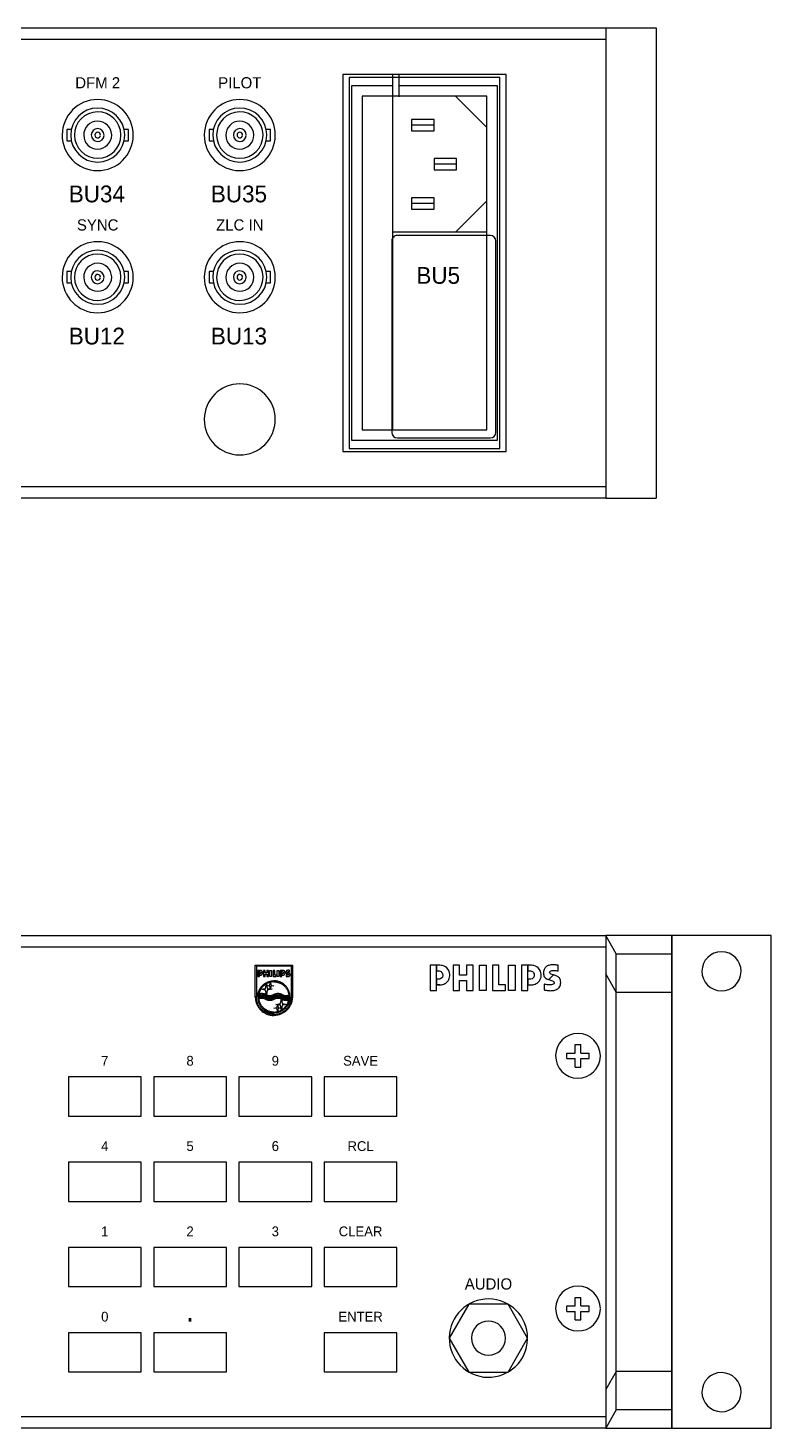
# Model space of a CAD drawing. Extents: x 10 to 492, y 18 to 268.
# Drawn here: x 359.2 to 492, y 18 to 268.2 of the extents above; entities that cross this region are included whole.
import ezdxf
from ezdxf.enums import TextEntityAlignment as Align

# ---------------------------------------------------------------- set-up
doc = ezdxf.new("R2010")
doc.units = 0
for name, color, linetype in [('KOMPONENT', 10, 'CONTINUOUS'), ('MEKANISK-TEGNING', 3, 'CONTINUOUS'), ('PH-LOGO', 4, 'CONTINUOUS'), ('RAMMEN', 6, 'CONTINUOUS'), ('SERVICE', 14, 'CONTINUOUS'), ('TEKST', 7, 'CONTINUOUS')]:
    doc.layers.add(name, color=color, linetype=linetype)
doc.layers.get('MEKANISK-TEGNING').off()

# ---------------------------------------------------------------- blocks, each defined once
blk = doc.blocks.new('95A')
at = {"layer": 'PH-LOGO', "color": 0, "linetype": 'CONTINUOUS'}
for p, q in [((353.2, -1.6), (353.05, -1.6)), ((385.33, -3.34), (384.73, -3.34))]:
    blk.add_line(p, q, dxfattribs=at)
for points in [[(352.32, -5.47), (352.32, 0.2), (358.96, 0.2), (358.96, -5.47), (358.77, -5.47), (358.77, 0.02), (352.51, 0.02), (352.51, -5.47), (352.32, -5.47)], [(383.56, -4.3), (384.73, -4.3), (384.73, -0.82), (384.73, 0.2), (383.56, 0.2), (383.56, -4.3)], [(384.73, -0.82), (385.16, -0.82), (385.36, -0.86), (385.53, -0.95), (385.63, -1.03), (385.73, -1.16), (385.81, -1.32), (385.85, -1.63), (385.77, -1.92), (385.65, -2.07), (385.45, -2.22), (385.27, -2.3), (385.14, -2.32), (384.73, -2.32), (384.73, -3.34), (385.37, -3.33), (385.58, -3.32), (385.77, -3.28), (386.03, -3.19), (386.21, -3.1), (386.38, -2.99), (386.53, -2.85), (386.66, -2.73), (386.78, -2.58), (386.89, -2.38), (386.99, -2.18), (387.06, -1.92), (387.08, -1.7), (387.08, -1.4), (387.05, -1.14), (386.95, -0.86), (386.78, -0.57), (386.53, -0.27), (386.3, -0.08), (386.07, 0.04), (385.78, 0.14), (385.58, 0.17), (385.33, 0.2), (384.73, 0.2), (384.73, -0.82)], [(387.67, -4.3), (388.84, -4.3), (388.84, -2.54), (390.1, -2.54), (390.1, -4.3), (391.27, -4.3), (391.27, 0.2), (390.1, 0.2), (390.1, -1.56), (388.84, -1.56), (388.84, 0.2), (387.67, 0.2), (387.67, -4.3)], [(392.39, -4.3), (392.39, 0.2), (393.56, 0.2), (393.56, -4.3), (392.39, -4.3)], [(394.69, -4.3), (397.03, -4.3), (397.03, -3.33), (395.86, -3.33), (395.86, 0.2), (394.69, 0.2), (394.69, -4.3)], [(397.59, -4.3), (397.59, 0.2), (398.76, 0.2), (398.76, -4.3), (397.59, -4.3)], [(399.89, -4.3), (401.06, -4.3), (401.06, -0.82), (401.06, 0.2), (399.89, 0.2), (399.89, -4.3)], [(401.06, -0.82), (401.49, -0.82), (401.7, -0.86), (401.86, -0.95), (401.97, -1.03), (402.06, -1.16), (402.14, -1.32), (402.18, -1.63), (402.1, -1.92), (401.98, -2.07), (401.78, -2.22), (401.6, -2.3), (401.47, -2.32), (401.06, -2.32), (401.06, -3.34), (401.71, -3.33), (401.91, -3.32), (402.1, -3.28), (402.36, -3.19), (402.55, -3.1), (402.71, -2.99), (402.87, -2.85), (402.99, -2.73), (403.12, -2.58), (403.22, -2.38), (403.32, -2.18), (403.4, -1.92), (403.42, -1.7), (403.42, -1.4), (403.38, -1.14), (403.29, -0.86), (403.12, -0.57), (402.87, -0.27), (402.63, -0.08), (402.4, 0.04), (402.11, 0.14), (401.91, 0.17), (401.67, 0.2), (401.06, 0.2), (401.06, -0.82)], [(405.63, -1.55), (405.53, -1.51), (405.38, -1.46), (405.21, -1.41), (405.09, -1.34), (405, -1.28), (404.95, -1.19), (404.92, -1.07), (404.95, -0.97), (405.07, -0.89), (405.2, -0.81), (405.35, -0.77), (405.49, -0.74), (405.69, -0.74), (405.85, -0.76), (406.03, -0.78), (406.2, -0.8), (406.33, -0.82), (406.45, -0.84), (406.44, 0.18), (406.31, 0.22), (406.14, 0.23), (405.96, 0.25), (405.81, 0.26), (405.64, 0.27), (405.45, 0.26), (405.29, 0.26), (405.13, 0.26), (404.96, 0.21), (404.81, 0.17), (404.68, 0.12), (404.51, 0.06), (404.38, -0.02), (404.26, -0.11), (404.17, -0.23), (404.06, -0.33), (403.99, -0.44), (403.93, -0.58), (403.87, -0.76), (403.85, -0.92), (403.83, -1.09), (403.83, -1.26), (403.86, -1.43), (403.88, -1.59), (403.91, -1.73), (403.98, -1.86), (404.05, -1.95), (404.14, -2.05), (404.22, -2.14), (404.34, -2.21), (404.49, -2.29), (404.63, -2.33), (404.7, -2.35), (404.79, -2.38), (405.63, -1.55)], [(352.76, -1.84), (353.05, -1.84), (353.05, -0.98), (353.05, -0.73), (352.76, -0.73), (352.76, -1.84)], [(353.05, -0.98), (353.15, -0.98), (353.21, -0.99), (353.25, -1.01), (353.27, -1.03), (353.3, -1.06), (353.32, -1.1), (353.32, -1.18), (353.31, -1.25), (353.28, -1.29), (353.23, -1.33), (353.18, -1.35), (353.15, -1.35), (353.05, -1.35), (353.05, -1.6), (353.21, -1.6), (353.26, -1.6), (353.31, -1.59), (353.37, -1.57), (353.42, -1.54), (353.46, -1.51), (353.49, -1.48), (353.53, -1.45), (353.56, -1.41), (353.58, -1.36), (353.61, -1.31), (353.63, -1.25), (353.63, -1.2), (353.63, -1.12), (353.62, -1.06), (353.6, -0.99), (353.56, -0.92), (353.49, -0.84), (353.44, -0.8), (353.38, -0.77), (353.31, -0.74), (353.26, -0.73), (353.2, -0.73), (353.05, -0.73), (353.05, -0.98)], [(353.77, -1.84), (354.06, -1.84), (354.06, -1.4), (354.37, -1.4), (354.37, -1.84), (354.66, -1.84), (354.66, -0.73), (354.37, -0.73), (354.37, -1.16), (354.06, -1.16), (354.06, -0.73), (353.77, -0.73), (353.77, -1.84)], [(354.94, -1.84), (354.94, -0.73), (355.23, -0.73), (355.23, -1.84), (354.94, -1.84)], [(355.51, -1.84), (356.08, -1.84), (356.08, -1.6), (355.8, -1.6), (355.8, -0.73), (355.51, -0.73), (355.51, -1.84)], [(356.22, -1.84), (356.22, -0.73), (356.51, -0.73), (356.51, -1.84), (356.22, -1.84)], [(356.79, -1.84), (357.08, -1.84), (357.08, -0.98), (357.08, -0.73), (356.79, -0.73), (356.79, -1.84)], [(357.08, -0.98), (357.19, -0.98), (357.24, -0.99), (357.28, -1.01), (357.3, -1.03), (357.33, -1.06), (357.35, -1.1), (357.36, -1.18), (357.34, -1.25), (357.31, -1.29), (357.26, -1.33), (357.21, -1.35), (357.18, -1.35), (357.08, -1.35), (357.08, -1.6), (357.24, -1.6), (357.29, -1.6), (357.34, -1.59), (357.4, -1.57), (357.45, -1.54), (357.49, -1.51), (357.53, -1.48), (357.56, -1.45), (357.59, -1.41), (357.61, -1.36), (357.64, -1.31), (357.66, -1.25), (357.66, -1.2), (357.66, -1.12), (357.65, -1.06), (357.63, -0.99), (357.59, -0.92), (357.53, -0.84), (357.47, -0.8), (357.41, -0.77), (357.34, -0.74), (357.29, -0.73), (357.23, -0.73), (357.08, -0.73), (357.08, -0.98)], [(358.23, -1.16), (358.2, -1.15), (358.17, -1.14), (358.13, -1.13), (358.1, -1.11), (358.08, -1.09), (358.06, -1.07), (358.06, -1.04), (358.06, -1.02), (358.09, -1), (358.12, -0.98), (358.16, -0.97), (358.19, -0.96), (358.24, -0.96), (358.28, -0.96), (358.33, -0.97), (358.37, -0.97), (358.4, -0.98), (358.43, -0.98), (358.43, -0.73), (358.4, -0.72), (358.36, -0.72), (358.31, -0.72), (358.28, -0.71), (358.23, -0.71), (358.19, -0.71), (358.15, -0.71), (358.11, -0.71), (358.06, -0.73), (358.03, -0.74), (357.99, -0.75), (357.95, -0.76), (357.92, -0.78), (357.89, -0.81), (357.87, -0.83), (357.84, -0.86), (357.82, -0.89), (357.81, -0.92), (357.8, -0.96), (357.79, -1), (357.78, -1.05), (357.79, -1.09), (357.79, -1.13), (357.8, -1.17), (357.81, -1.2), (357.82, -1.24), (357.84, -1.26), (357.86, -1.28), (357.88, -1.31), (357.91, -1.32), (357.95, -1.34), (357.98, -1.35), (358, -1.36), (358.02, -1.37), (358.23, -1.16)], [(357.81, -1.82), (357.85, -1.83), (357.91, -1.84), (357.95, -1.84), (358, -1.85), (358.05, -1.85), (358.1, -1.85), (358.14, -1.85), (358.19, -1.85), (358.24, -1.84), (358.29, -1.83), (358.34, -1.81), (358.38, -1.79), (358.42, -1.77), (358.45, -1.74), (358.48, -1.71), (358.5, -1.67), (358.52, -1.64), (358.53, -1.59), (358.54, -1.53), (358.55, -1.49), (358.54, -1.44), (358.53, -1.39), (358.52, -1.36), (358.51, -1.32), (358.49, -1.29), (358.46, -1.27), (358.43, -1.24), (358.4, -1.23), (358.37, -1.21), (358.34, -1.19), (358.31, -1.18), (358.28, -1.17), (358.25, -1.17), (358.23, -1.16), (358.02, -1.37), (358.06, -1.38), (358.09, -1.39), (358.14, -1.41), (358.19, -1.42), (358.22, -1.44), (358.24, -1.46), (358.26, -1.48), (358.26, -1.5), (358.26, -1.53), (358.24, -1.55), (358.22, -1.57), (358.18, -1.58), (358.14, -1.59), (358.11, -1.6), (358.07, -1.6), (358.02, -1.59), (357.98, -1.59), (357.95, -1.59), (357.9, -1.59), (357.86, -1.58), (357.84, -1.57), (357.81, -1.57), (357.81, -1.82)], [(403.93, -4.23), (404.1, -4.26), (404.34, -4.29), (404.51, -4.31), (404.7, -4.33), (404.9, -4.35), (405.09, -4.36), (405.27, -4.35), (405.46, -4.34), (405.68, -4.31), (405.88, -4.27), (406.06, -4.19), (406.24, -4.11), (406.39, -4.01), (406.51, -3.88), (406.63, -3.77), (406.73, -3.61), (406.79, -3.48), (406.86, -3.29), (406.9, -3.06), (406.91, -2.87), (406.9, -2.67), (406.86, -2.48), (406.81, -2.34), (406.75, -2.21), (406.67, -2.08), (406.57, -1.98), (406.46, -1.89), (406.34, -1.82), (406.21, -1.75), (406.09, -1.69), (405.95, -1.63), (405.81, -1.59), (405.72, -1.58), (405.63, -1.55), (404.79, -2.38), (404.95, -2.44), (405.08, -2.49), (405.26, -2.55), (405.46, -2.61), (405.59, -2.67), (405.69, -2.76), (405.73, -2.84), (405.75, -2.93), (405.73, -3.05), (405.68, -3.12), (405.59, -3.19), (405.44, -3.26), (405.28, -3.3), (405.15, -3.32), (404.96, -3.32), (404.79, -3.31), (404.64, -3.31), (404.48, -3.29), (404.31, -3.27), (404.14, -3.23), (404.03, -3.21), (403.94, -3.19), (403.93, -4.23)], [(352.76, -5.47), (352.76, -5.41), (352.76, -5.32), (352.77, -5.24), (352.77, -5.16), (352.78, -5.09), (352.79, -5.02), (352.8, -4.94), (352.82, -4.88), (352.84, -4.79), (352.86, -4.72), (352.88, -4.64), (352.91, -4.56), (352.94, -4.47), (352.97, -4.39), (353.01, -4.29), (353.06, -4.19), (353.09, -4.12), (353.15, -4.02), (353.2, -3.93), (353.27, -3.83), (353.34, -3.74), (353.43, -3.62), (353.53, -3.51), (353.63, -3.41), (353.74, -3.31), (353.84, -3.22), (353.98, -3.11), (354.18, -2.98), (354.39, -2.87), (354.55, -2.8), (354.71, -2.75), (354.82, -2.71), (354.96, -2.67), (355.08, -2.65), (355.22, -2.62), (355.38, -2.6), (355.55, -2.59), (355.64, -2.59), (355.64, -2.77), (355.53, -2.77), (355.43, -2.78), (355.29, -2.79), (355.16, -2.81), (355.03, -2.84), (354.91, -2.87), (354.78, -2.91), (354.66, -2.95), (354.56, -3), (354.46, -3.04), (354.37, -3.09), (354.26, -3.15), (354.16, -3.21), (354.06, -3.28), (353.96, -3.36), (353.88, -3.42), (353.81, -3.48), (353.74, -3.55), (353.67, -3.62), (353.61, -3.69), (353.56, -3.75), (353.5, -3.82), (353.45, -3.9), (353.39, -3.98), (353.33, -4.07), (353.29, -4.15), (353.21, -4.28), (353.17, -4.36), (353.14, -4.44), (353.1, -4.55), (353.06, -4.66), (353.03, -4.78), (353, -4.87), (352.98, -4.97), (352.96, -5.1), (352.95, -5.22), (352.94, -5.32), (352.94, -5.4), (352.94, -5.47), (352.76, -5.47)], [(354.2, -5.02), (354.2, -5.2), (354.13, -5.17), (354.06, -5.13), (353.99, -5.1), (353.91, -5.08), (353.84, -5.06), (353.77, -5.04), (353.7, -5.03), (353.63, -5.02), (353.55, -5.01), (353.48, -5.01), (353.4, -5.01), (353.32, -5.02), (353.25, -5.03), (353.19, -5.04), (353.12, -5.05), (353.06, -5.07), (353.01, -5.09), (352.96, -5.11), (352.96, -5.1), (353, -4.91), (353.04, -4.9), (353.08, -4.88), (353.18, -4.86), (353.27, -4.84), (353.35, -4.84), (353.41, -4.83), (353.49, -4.83), (353.57, -4.83), (353.63, -4.84), (353.69, -4.85), (353.77, -4.86), (353.84, -4.88), (353.89, -4.89), (353.95, -4.91), (354, -4.93), (354.05, -4.95), (354.1, -4.97), (354.16, -5), (354.2, -5.02)], [(353.3, -4.11), (354.17, -3.96), (354.31, -3.1), (354.46, -3.96), (355.32, -4.11), (354.46, -4.26), (354.31, -5.12), (354.17, -4.26), (353.3, -4.11)], [(354.36, -3.47), (354.92, -3.37), (355.01, -2.82), (355.1, -3.37), (355.66, -3.47), (355.1, -3.56), (355.01, -4.12), (354.92, -3.56), (354.36, -3.47)], [(358.52, -5.47), (358.52, -5.41), (358.52, -5.32), (358.51, -5.24), (358.51, -5.16), (358.5, -5.09), (358.49, -5.02), (358.48, -4.94), (358.46, -4.88), (358.44, -4.79), (358.42, -4.72), (358.4, -4.64), (358.37, -4.56), (358.34, -4.47), (358.31, -4.39), (358.27, -4.29), (358.22, -4.19), (358.19, -4.12), (358.13, -4.02), (358.08, -3.93), (358.01, -3.83), (357.94, -3.74), (357.85, -3.62), (357.75, -3.51), (357.65, -3.41), (357.54, -3.31), (357.44, -3.22), (357.3, -3.11), (357.09, -2.98), (356.89, -2.87), (356.73, -2.8), (356.57, -2.75), (356.46, -2.71), (356.32, -2.67), (356.2, -2.65), (356.06, -2.62), (355.9, -2.6), (355.73, -2.59), (355.64, -2.59), (355.64, -2.77), (355.74, -2.77), (355.85, -2.78), (355.99, -2.79), (356.12, -2.81), (356.25, -2.84), (356.37, -2.87), (356.5, -2.91), (356.61, -2.95), (356.72, -3), (356.82, -3.04), (356.91, -3.09), (357.02, -3.15), (357.12, -3.21), (357.22, -3.28), (357.32, -3.36), (357.4, -3.42), (357.47, -3.48), (357.54, -3.55), (357.61, -3.62), (357.67, -3.69), (357.72, -3.75), (357.78, -3.82), (357.83, -3.9), (357.89, -3.98), (357.95, -4.07), (357.99, -4.15), (358.06, -4.28), (358.11, -4.36), (358.14, -4.44), (358.18, -4.55), (358.22, -4.66), (358.25, -4.78), (358.27, -4.87), (358.29, -4.97), (358.32, -5.1), (358.33, -5.22), (358.34, -5.32), (358.34, -5.4), (358.34, -5.47), (358.52, -5.47)], [(357.08, -5.02), (357.08, -5.2), (357.02, -5.17), (356.94, -5.13), (356.87, -5.1), (356.8, -5.08), (356.72, -5.06), (356.65, -5.04), (356.58, -5.03), (356.51, -5.02), (356.43, -5.01), (356.36, -5.01), (356.28, -5.01), (356.2, -5.02), (356.13, -5.03), (356.07, -5.04), (356, -5.05), (355.94, -5.07), (355.89, -5.09), (355.84, -5.11), (355.79, -5.13), (355.73, -5.15), (355.68, -5.18), (355.64, -5.2), (355.64, -5.02), (355.69, -4.99), (355.75, -4.96), (355.82, -4.93), (355.88, -4.91), (355.92, -4.9), (355.96, -4.88), (356.06, -4.86), (356.15, -4.84), (356.23, -4.84), (356.3, -4.83), (356.37, -4.83), (356.45, -4.83), (356.51, -4.84), (356.58, -4.85), (356.65, -4.86), (356.72, -4.88), (356.77, -4.89), (356.83, -4.91), (356.88, -4.93), (356.93, -4.95), (356.98, -4.97), (357.04, -5), (357.08, -5.02)], [(352.32, -5.47), (352.32, -5.55), (352.33, -5.64), (352.34, -5.74), (352.34, -5.83), (352.35, -5.91), (352.37, -6), (352.38, -6.08), (352.4, -6.16), (352.42, -6.26), (352.44, -6.34), (352.46, -6.43), (352.5, -6.52), (352.53, -6.63), (352.57, -6.72), (352.62, -6.83), (352.67, -6.94), (352.71, -7.02), (352.77, -7.14), (352.84, -7.25), (352.91, -7.36), (352.99, -7.47), (353.1, -7.6), (353.21, -7.73), (353.32, -7.84), (353.44, -7.96), (353.57, -8.07), (353.73, -8.18), (353.97, -8.33), (354.2, -8.46), (354.39, -8.54), (354.57, -8.61), (354.69, -8.65), (354.86, -8.7), (354.99, -8.72), (355.16, -8.75), (355.35, -8.78), (355.54, -8.78), (355.64, -8.79), (355.64, -8.6), (355.51, -8.6), (355.39, -8.59), (355.23, -8.58), (355.08, -8.56), (354.93, -8.52), (354.8, -8.49), (354.64, -8.44), (354.51, -8.39), (354.38, -8.34), (354.27, -8.29), (354.16, -8.23), (354.04, -8.16), (353.92, -8.09), (353.81, -8.01), (353.7, -7.93), (353.61, -7.85), (353.52, -7.78), (353.44, -7.7), (353.36, -7.61), (353.28, -7.54), (353.23, -7.47), (353.16, -7.39), (353.1, -7.3), (353.03, -7.21), (352.96, -7.1), (352.91, -7.01), (352.84, -6.86), (352.79, -6.76), (352.74, -6.66), (352.7, -6.54), (352.65, -6.41), (352.61, -6.27), (352.59, -6.17), (352.56, -6.05), (352.54, -5.91), (352.52, -5.77), (352.51, -5.65), (352.51, -5.56), (352.51, -5.47), (352.32, -5.47)], [(352.76, -5.47), (352.76, -5.54), (352.76, -5.62), (352.77, -5.71), (352.77, -5.78), (352.78, -5.85), (352.79, -5.93), (352.8, -6), (352.82, -6.07), (352.84, -6.15), (352.86, -6.22), (352.88, -6.3), (352.91, -6.39), (352.94, -6.48), (352.97, -6.56), (353.01, -6.66), (353.06, -6.75), (353.09, -6.82), (353.15, -6.92), (353.2, -7.01), (353.27, -7.12), (353.34, -7.21), (353.43, -7.32), (353.53, -7.43), (353.63, -7.54), (353.74, -7.63), (353.84, -7.73), (353.98, -7.83), (354.18, -7.96), (354.39, -8.07), (354.55, -8.14), (354.71, -8.2), (354.82, -8.23), (354.96, -8.27), (355.08, -8.3), (355.22, -8.32), (355.38, -8.34), (355.55, -8.35), (355.64, -8.36), (355.64, -8.18), (355.53, -8.17), (355.43, -8.17), (355.29, -8.15), (355.16, -8.13), (355.03, -8.11), (354.91, -8.08), (354.78, -8.03), (354.66, -7.99), (354.56, -7.95), (354.46, -7.91), (354.37, -7.86), (354.26, -7.8), (354.16, -7.73), (354.06, -7.67), (353.96, -7.59), (353.88, -7.53), (353.81, -7.46), (353.74, -7.39), (353.67, -7.32), (353.61, -7.26), (353.56, -7.2), (353.5, -7.13), (353.45, -7.05), (353.39, -6.97), (353.33, -6.88), (353.29, -6.8), (353.21, -6.67), (353.17, -6.58), (353.14, -6.5), (353.1, -6.4), (353.06, -6.28), (353.03, -6.16), (353, -6.08), (352.98, -5.97), (352.96, -5.85), (352.95, -5.73), (352.94, -5.62), (352.94, -5.55), (352.94, -5.47), (352.76, -5.47)], [(354.2, -5.38), (354.2, -5.56), (354.13, -5.53), (354.06, -5.49), (353.99, -5.46), (353.91, -5.44), (353.84, -5.42), (353.77, -5.4), (353.7, -5.39), (353.63, -5.38), (353.55, -5.37), (353.48, -5.37), (353.4, -5.37), (353.32, -5.38), (353.25, -5.39), (353.19, -5.4), (353.12, -5.41), (353.06, -5.43), (353.01, -5.45), (352.96, -5.47), (352.96, -5.47), (352.94, -5.47), (352.94, -5.29), (353, -5.27), (353.04, -5.26), (353.08, -5.24), (353.18, -5.22), (353.27, -5.2), (353.35, -5.2), (353.41, -5.19), (353.49, -5.19), (353.57, -5.19), (353.63, -5.2), (353.69, -5.21), (353.77, -5.22), (353.84, -5.24), (353.89, -5.25), (353.95, -5.27), (354, -5.29), (354.05, -5.31), (354.1, -5.33), (354.16, -5.36), (354.2, -5.38)], [(354.2, -5.74), (354.2, -5.92), (354.14, -5.89), (354.06, -5.85), (353.99, -5.82), (353.92, -5.8), (353.84, -5.78), (353.77, -5.76), (353.7, -5.75), (353.63, -5.74), (353.55, -5.73), (353.48, -5.73), (353.4, -5.73), (353.32, -5.74), (353.25, -5.75), (353.19, -5.76), (353.12, -5.77), (353.06, -5.79), (353.01, -5.81), (352.96, -5.83), (352.96, -5.82), (352.94, -5.65), (353, -5.63), (353.04, -5.62), (353.08, -5.6), (353.18, -5.58), (353.27, -5.56), (353.35, -5.55), (353.42, -5.55), (353.49, -5.55), (353.57, -5.55), (353.63, -5.56), (353.7, -5.57), (353.77, -5.58), (353.84, -5.6), (353.89, -5.61), (353.95, -5.63), (354, -5.65), (354.05, -5.67), (354.1, -5.69), (354.16, -5.72), (354.2, -5.74)], [(354.2, -5.2), (354.2, -5.02), (354.26, -5.06), (354.33, -5.09), (354.4, -5.12), (354.48, -5.15), (354.55, -5.17), (354.63, -5.19), (354.69, -5.2), (354.77, -5.21), (354.84, -5.21), (354.91, -5.22), (354.99, -5.21), (355.07, -5.21), (355.14, -5.2), (355.21, -5.19), (355.27, -5.17), (355.33, -5.15), (355.39, -5.14), (355.44, -5.12), (355.49, -5.1), (355.55, -5.07), (355.6, -5.05), (355.64, -5.02), (355.64, -5.2), (355.58, -5.23), (355.52, -5.26), (355.45, -5.29), (355.4, -5.31), (355.36, -5.33), (355.31, -5.34), (355.21, -5.36), (355.12, -5.38), (355.05, -5.39), (354.98, -5.39), (354.9, -5.4), (354.83, -5.39), (354.76, -5.39), (354.7, -5.38), (354.62, -5.36), (354.55, -5.35), (354.5, -5.34), (354.44, -5.32), (354.39, -5.3), (354.35, -5.28), (354.29, -5.25), (354.24, -5.22), (354.2, -5.2)], [(354.2, -5.56), (354.2, -5.38), (354.26, -5.42), (354.33, -5.45), (354.4, -5.48), (354.48, -5.51), (354.55, -5.53), (354.63, -5.55), (354.69, -5.56), (354.77, -5.57), (354.84, -5.57), (354.91, -5.58), (354.99, -5.57), (355.07, -5.57), (355.14, -5.56), (355.21, -5.55), (355.27, -5.53), (355.33, -5.51), (355.39, -5.5), (355.44, -5.48), (355.49, -5.46), (355.55, -5.43), (355.6, -5.41), (355.64, -5.38), (355.64, -5.56), (355.58, -5.59), (355.52, -5.62), (355.45, -5.65), (355.4, -5.67), (355.36, -5.69), (355.31, -5.7), (355.21, -5.73), (355.12, -5.74), (355.05, -5.75), (354.98, -5.75), (354.9, -5.76), (354.83, -5.75), (354.76, -5.75), (354.7, -5.74), (354.62, -5.73), (354.55, -5.71), (354.5, -5.7), (354.44, -5.68), (354.39, -5.66), (354.35, -5.64), (354.29, -5.61), (354.24, -5.58), (354.2, -5.56)], [(354.2, -5.92), (354.2, -5.74), (354.26, -5.78), (354.33, -5.81), (354.4, -5.84), (354.48, -5.87), (354.55, -5.89), (354.63, -5.91), (354.69, -5.92), (354.77, -5.93), (354.84, -5.93), (354.91, -5.94), (354.99, -5.93), (355.07, -5.93), (355.14, -5.92), (355.21, -5.91), (355.27, -5.89), (355.33, -5.87), (355.39, -5.86), (355.44, -5.84), (355.49, -5.82), (355.55, -5.79), (355.6, -5.77), (355.64, -5.74), (355.64, -5.92), (355.58, -5.95), (355.52, -5.98), (355.45, -6.01), (355.4, -6.03), (355.36, -6.05), (355.31, -6.06), (355.21, -6.09), (355.12, -6.1), (355.05, -6.11), (354.98, -6.11), (354.9, -6.12), (354.83, -6.11), (354.76, -6.11), (354.7, -6.1), (354.62, -6.09), (354.55, -6.07), (354.5, -6.06), (354.44, -6.04), (354.39, -6.02), (354.35, -6), (354.29, -5.97), (354.24, -5.94), (354.2, -5.92)], [(357.08, -5.38), (357.08, -5.56), (357.02, -5.53), (356.94, -5.49), (356.87, -5.46), (356.8, -5.44), (356.72, -5.42), (356.65, -5.4), (356.58, -5.39), (356.51, -5.38), (356.43, -5.37), (356.36, -5.37), (356.28, -5.37), (356.2, -5.38), (356.13, -5.39), (356.07, -5.4), (356, -5.41), (355.94, -5.43), (355.89, -5.45), (355.84, -5.47), (355.79, -5.49), (355.73, -5.52), (355.68, -5.54), (355.64, -5.56), (355.64, -5.38), (355.69, -5.35), (355.75, -5.32), (355.82, -5.29), (355.88, -5.27), (355.92, -5.26), (355.96, -5.24), (356.06, -5.22), (356.15, -5.2), (356.23, -5.2), (356.3, -5.19), (356.37, -5.19), (356.45, -5.19), (356.51, -5.2), (356.58, -5.21), (356.65, -5.22), (356.72, -5.24), (356.77, -5.25), (356.83, -5.27), (356.88, -5.29), (356.93, -5.31), (356.98, -5.33), (357.04, -5.36), (357.08, -5.38)], [(358.52, -5.47), (358.52, -5.54), (358.52, -5.62), (358.51, -5.71), (358.51, -5.78), (358.5, -5.85), (358.49, -5.93), (358.48, -6), (358.46, -6.07), (358.44, -6.15), (358.42, -6.22), (358.4, -6.3), (358.37, -6.39), (358.34, -6.48), (358.31, -6.56), (358.27, -6.66), (358.22, -6.75), (358.19, -6.82), (358.13, -6.92), (358.08, -7.01), (358.01, -7.12), (357.94, -7.21), (357.85, -7.32), (357.75, -7.43), (357.65, -7.54), (357.54, -7.63), (357.44, -7.73), (357.3, -7.83), (357.09, -7.96), (356.89, -8.07), (356.73, -8.14), (356.57, -8.2), (356.46, -8.23), (356.32, -8.27), (356.2, -8.3), (356.06, -8.32), (355.9, -8.34), (355.73, -8.35), (355.64, -8.36), (355.64, -8.18), (355.74, -8.17), (355.85, -8.17), (355.99, -8.15), (356.12, -8.13), (356.25, -8.11), (356.37, -8.08), (356.5, -8.03), (356.61, -7.99), (356.72, -7.95), (356.82, -7.91), (356.91, -7.86), (357.02, -7.8), (357.12, -7.73), (357.22, -7.67), (357.32, -7.59), (357.4, -7.53), (357.47, -7.46), (357.54, -7.39), (357.61, -7.32), (357.67, -7.26), (357.72, -7.2), (357.78, -7.13), (357.83, -7.05), (357.89, -6.97), (357.95, -6.88), (357.99, -6.8), (358.06, -6.67), (358.11, -6.58), (358.14, -6.5), (358.18, -6.4), (358.22, -6.28), (358.25, -6.16), (358.27, -6.08), (358.29, -5.97), (358.32, -5.85), (358.33, -5.73), (358.34, -5.62), (358.34, -5.55), (358.34, -5.47), (358.52, -5.47)], [(358.96, -5.47), (358.96, -5.55), (358.95, -5.64), (358.94, -5.74), (358.94, -5.83), (358.93, -5.91), (358.91, -6), (358.9, -6.08), (358.88, -6.16), (358.86, -6.26), (358.84, -6.34), (358.82, -6.43), (358.78, -6.52), (358.75, -6.63), (358.71, -6.72), (358.66, -6.83), (358.61, -6.94), (358.57, -7.02), (358.51, -7.14), (358.44, -7.25), (358.37, -7.36), (358.29, -7.47), (358.18, -7.6), (358.07, -7.73), (357.96, -7.84), (357.84, -7.96), (357.71, -8.07), (357.55, -8.18), (357.31, -8.33), (357.08, -8.46), (356.89, -8.54), (356.71, -8.61), (356.59, -8.65), (356.42, -8.7), (356.29, -8.72), (356.12, -8.75), (355.93, -8.78), (355.74, -8.78), (355.64, -8.79), (355.64, -8.6), (355.77, -8.6), (355.89, -8.59), (356.05, -8.58), (356.2, -8.56), (356.35, -8.52), (356.48, -8.49), (356.64, -8.44), (356.77, -8.39), (356.9, -8.34), (357.01, -8.29), (357.12, -8.23), (357.24, -8.16), (357.36, -8.09), (357.47, -8.01), (357.58, -7.93), (357.67, -7.85), (357.76, -7.78), (357.84, -7.7), (357.92, -7.61), (358, -7.54), (358.05, -7.47), (358.12, -7.39), (358.18, -7.3), (358.25, -7.21), (358.32, -7.1), (358.37, -7.01), (358.44, -6.86), (358.49, -6.76), (358.54, -6.66), (358.58, -6.54), (358.63, -6.41), (358.67, -6.27), (358.69, -6.17), (358.72, -6.05), (358.74, -5.91), (358.76, -5.77), (358.77, -5.65), (358.77, -5.56), (358.77, -5.47), (358.96, -5.47)], [(357.08, -5.74), (357.08, -5.92), (357.02, -5.89), (356.94, -5.85), (356.87, -5.82), (356.8, -5.8), (356.72, -5.78), (356.65, -5.76), (356.58, -5.75), (356.51, -5.74), (356.43, -5.73), (356.36, -5.73), (356.28, -5.73), (356.2, -5.74), (356.13, -5.75), (356.07, -5.76), (356, -5.77), (355.94, -5.79), (355.89, -5.81), (355.84, -5.83), (355.79, -5.85), (355.73, -5.88), (355.68, -5.9), (355.64, -5.92), (355.64, -5.74), (355.69, -5.71), (355.75, -5.68), (355.82, -5.65), (355.88, -5.63), (355.92, -5.62), (355.96, -5.61), (356.06, -5.58), (356.15, -5.56), (356.23, -5.56), (356.3, -5.55), (356.37, -5.55), (356.45, -5.55), (356.51, -5.56), (356.58, -5.57), (356.65, -5.58), (356.72, -5.6), (356.77, -5.61), (356.83, -5.63), (356.88, -5.65), (356.93, -5.67), (356.98, -5.69), (357.04, -5.72), (357.08, -5.74)], [(355.65, -7.48), (356.21, -7.39), (356.3, -6.83), (356.4, -7.39), (356.95, -7.48), (356.4, -7.57), (356.3, -8.13), (356.21, -7.57), (355.65, -7.48)], [(355.98, -6.82), (356.85, -6.67), (356.99, -5.81), (357.14, -6.67), (358, -6.82), (357.14, -6.97), (356.99, -7.83), (356.85, -6.97), (355.98, -6.82)], [(357.08, -5.2), (357.08, -5.02), (357.14, -5.06), (357.22, -5.09), (357.29, -5.12), (357.36, -5.15), (357.43, -5.17), (357.51, -5.19), (357.58, -5.2), (357.65, -5.21), (357.72, -5.21), (357.8, -5.22), (357.88, -5.21), (357.95, -5.21), (358.02, -5.2), (358.09, -5.19), (358.15, -5.17), (358.22, -5.15), (358.27, -5.14), (358.32, -5.12), (358.32, -5.12), (358.33, -5.29), (358.28, -5.31), (358.24, -5.33), (358.19, -5.34), (358.09, -5.36), (358, -5.38), (357.93, -5.39), (357.86, -5.39), (357.79, -5.4), (357.71, -5.39), (357.64, -5.39), (357.58, -5.38), (357.51, -5.36), (357.44, -5.35), (357.38, -5.34), (357.33, -5.32), (357.27, -5.3), (357.23, -5.28), (357.17, -5.25), (357.12, -5.22), (357.08, -5.2)], [(357.08, -5.56), (357.08, -5.38), (357.14, -5.42), (357.22, -5.45), (357.29, -5.48), (357.36, -5.51), (357.43, -5.53), (357.51, -5.55), (357.58, -5.56), (357.65, -5.57), (357.72, -5.57), (357.8, -5.58), (357.88, -5.57), (357.95, -5.57), (358.02, -5.56), (358.09, -5.55), (358.15, -5.53), (358.22, -5.51), (358.27, -5.5), (358.32, -5.48), (358.32, -5.48), (358.34, -5.47), (358.33, -5.65), (358.28, -5.67), (358.24, -5.69), (358.19, -5.7), (358.09, -5.73), (358, -5.74), (357.93, -5.75), (357.86, -5.75), (357.79, -5.76), (357.71, -5.75), (357.64, -5.75), (357.58, -5.74), (357.51, -5.73), (357.44, -5.71), (357.38, -5.7), (357.33, -5.68), (357.27, -5.66), (357.23, -5.64), (357.17, -5.61), (357.12, -5.58), (357.08, -5.56)], [(357.08, -5.92), (357.08, -5.74), (357.14, -5.78), (357.22, -5.81), (357.29, -5.84), (357.36, -5.87), (357.43, -5.89), (357.51, -5.91), (357.58, -5.92), (357.65, -5.93), (357.72, -5.93), (357.8, -5.94), (357.88, -5.93), (357.95, -5.93), (358.02, -5.92), (358.09, -5.91), (358.15, -5.89), (358.22, -5.87), (358.27, -5.86), (358.32, -5.84), (358.32, -5.84), (358.28, -6.03), (358.24, -6.05), (358.19, -6.06), (358.09, -6.09), (358, -6.1), (357.93, -6.11), (357.86, -6.11), (357.79, -6.12), (357.71, -6.11), (357.64, -6.11), (357.58, -6.1), (357.51, -6.09), (357.44, -6.07), (357.38, -6.06), (357.33, -6.04), (357.27, -6.02), (357.23, -6), (357.17, -5.97), (357.12, -5.94), (357.08, -5.92)]]:
    blk.add_lwpolyline(points, close=True, dxfattribs=at)
at = {"layer": 'TEKST', "color": 0}
for s, height, p in [('7', 1.75, (325.42, -17.76)), ('8', 1.75, (340.66, -17.76)), ('9', 1.75, (355.9, -17.76)), ('SAVE', 1.75, (371.14, -17.76)), ('4', 1.75, (325.42, -33)), ('5', 1.75, (340.66, -33)), ('6', 1.75, (355.9, -33)), ('RCL', 1.75, (371.14, -33)), ('1', 1.75, (325.42, -48.24)), ('2', 1.75, (340.66, -48.24)), ('3', 1.75, (355.9, -48.24)), ('CLEAR', 1.75, (371.14, -48.24)), ('AUDIO', 2, (394, -57.76)), ('0', 1.75, (325.42, -63.48)), ('ENTER', 1.75, (371.14, -63.48)), ('.', 4, (340.66, -63.48))]:
    blk.add_text(s, height=height, dxfattribs=at).set_placement(p, align=Align.CENTER)
blk = doc.blocks.new('5')
at = {"layer": 'KOMPONENT', "color": 0}
for p, q in [((63.5, 25.75), (-3.9, 25.75)), ((-3.9, 25.75), (-3.9, -3.45)), ((63.5, -3.45), (63.5, 25.75)), ((-3.35, 24.6), (-3.35, -2.3)), ((62.95, 24.6), (-3.35, 24.6)), ((61.45, 24.2), (-1.85, 24.2)), ((-1.85, 24.2), (-1.85, 6.55)), ((24.86, 22.9), (24.86, 6.3)), ((60.06, 23.9), (25.86, 23.9)), ((61.06, 6.3), (61.06, 22.9)), ((61.45, -1.9), (61.45, 24.2)), ((62.95, -2.3), (62.95, 24.6)), ((59.6, 22.3), (0, 22.3)), ((0, 22.3), (0, 0)), ((59.6, 0), (59.6, 22.3)), ((13.15, 16.85), (11.15, 16.85)), ((11.15, 16.85), (11.15, 12.85)), ((13.15, 12.85), (13.15, 16.85)), ((6.15, 12.85), (4.15, 12.85)), ((4.15, 12.85), (4.15, 8.85)), ((6.15, 8.85), (6.15, 12.85)), ((11.15, 12.85), (13.15, 12.85)), ((20.15, 12.85), (18.15, 12.85)), ((18.15, 12.85), (18.15, 8.85)), ((20.15, 8.85), (20.15, 12.85)), ((4.15, 8.85), (6.15, 8.85)), ((18.15, 8.85), (20.15, 8.85)), ((25.86, 5.3), (60.06, 5.3)), ((0, 0), (59.6, 0)), ((-3.35, -2.3), (62.95, -2.3)), ((-1.85, -1.9), (61.45, -1.9)), ((-3.9, -3.45), (63.5, -3.45))]:
    blk.add_line(p, q, dxfattribs=at)
for points in [[(5.6, 22.3), (0, 16.7)], [(18.7, 22.3), (24.3, 16.7)], [(24.3, 22.3), (24.3, 5.4)], [(12.15, 16.85), (12.15, 12.85)], [(5.15, 12.85), (5.15, 8.85)], [(19.15, 12.85), (19.15, 8.85)], [(-3.9, 6.55), (0.1, 6.55)], [(-3.9, 5.4), (59.6, 5.4)], [(-1.85, 5.4), (-1.85, -1.9)]]:
    blk.add_lwpolyline(points, dxfattribs=at)
for centre, start, end in [((25.86, 22.9), 90, 180), ((60.06, 22.9), 0, 90), ((25.86, 6.3), 180, 270), ((60.06, 6.3), 270, 0)]:
    blk.add_arc(centre, 1, start, end, dxfattribs=at)
blk = doc.blocks.new('NET')
at = {"layer": 'MEKANISK-TEGNING', "color": 0, "rotation": 270}
blk.add_blockref('5', (21.87, 32.34), dxfattribs=at)

msp = doc.modelspace()

# ---------------------------------------------------------------- linework, layer by layer
at = {"layer": 'KOMPONENT', "color": 0}
for p, q in [((462.5, 268.16), (471.5, 268.16)), ((462.5, 184.16), (471.5, 184.16)), ((39.5, 106), (462.5, 106)), ((474.3, 106), (462.5, 106)), ((462.5, 106), (462.5, 18)), ((492, 106), (474.3, 106)), ((474.3, 106), (474.3, 18)), ((474.3, 18), (474.3, 106)), ((39.5, 104), (462.5, 104)), ((462.5, 104), (462.5, 20)), ((366.42, 80.74), (366.42, 73.74)), ((379.42, 80.74), (366.42, 80.74)), ((379.42, 73.74), (379.42, 80.74)), ((394.66, 80.74), (381.66, 80.74)), ((381.66, 80.74), (381.66, 73.74)), ((394.66, 73.74), (394.66, 80.74)), ((409.9, 80.74), (396.9, 80.74)), ((396.9, 80.74), (396.9, 73.74)), ((409.9, 73.74), (409.9, 80.74)), ((412.14, 80.74), (412.14, 73.74)), ((425.14, 80.74), (412.14, 80.74)), ((425.14, 73.74), (425.14, 80.74)), ((366.42, 73.74), (379.42, 73.74)), ((381.66, 73.74), (394.66, 73.74)), ((396.9, 73.74), (409.9, 73.74)), ((412.14, 73.74), (425.14, 73.74)), ((379.42, 65.5), (366.42, 65.5)), ((366.42, 65.5), (366.42, 58.5)), ((379.42, 58.5), (379.42, 65.5)), ((381.66, 65.5), (381.66, 58.5)), ((394.66, 65.5), (381.66, 65.5)), ((394.66, 58.5), (394.66, 65.5)), ((396.9, 65.5), (396.9, 58.5)), ((409.9, 65.5), (396.9, 65.5)), ((409.9, 58.5), (409.9, 65.5)), ((425.14, 65.5), (412.14, 65.5)), ((412.14, 65.5), (412.14, 58.5)), ((425.14, 58.5), (425.14, 65.5)), ((366.42, 58.5), (379.42, 58.5)), ((381.66, 58.5), (394.66, 58.5)), ((396.9, 58.5), (409.9, 58.5)), ((412.14, 58.5), (425.14, 58.5)), ((366.42, 50.26), (366.42, 43.26)), ((379.42, 50.26), (366.42, 50.26)), ((379.42, 43.26), (379.42, 50.26)), ((381.66, 50.26), (381.66, 43.26)), ((394.66, 50.26), (381.66, 50.26)), ((394.66, 43.26), (394.66, 50.26)), ((396.9, 50.26), (396.9, 43.26)), ((409.9, 50.26), (396.9, 50.26)), ((409.9, 43.26), (409.9, 50.26)), ((412.14, 50.26), (412.14, 43.26)), ((425.14, 50.26), (412.14, 50.26)), ((425.14, 43.26), (425.14, 50.26)), ((366.42, 43.26), (379.42, 43.26)), ((381.66, 43.26), (394.66, 43.26)), ((396.9, 43.26), (409.9, 43.26)), ((412.14, 43.26), (425.14, 43.26)), ((379.42, 35.02), (366.42, 35.02)), ((366.42, 35.02), (366.42, 28.02)), ((379.42, 28.02), (379.42, 35.02)), ((394.66, 35.02), (381.66, 35.02)), ((381.66, 35.02), (381.66, 28.02)), ((394.66, 28.02), (394.66, 35.02)), ((425.14, 35.02), (412.14, 35.02)), ((412.14, 35.02), (412.14, 28.02)), ((425.14, 28.02), (425.14, 35.02)), ((366.42, 28.02), (379.42, 28.02)), ((381.66, 28.02), (394.66, 28.02)), ((412.14, 28.02), (425.14, 28.02)), ((474.3, 28.1), (464.3, 28.1)), ((474.3, 21.25), (464.3, 21.25)), ((462.5, 18), (39.5, 18)), ((462.5, 18), (474.3, 18)), ((474.3, 18), (492, 18))]:
    msp.add_line(p, q, dxfattribs=at)
for points in [[(39.5, 268.16), (462.5, 268.16)], [(462.5, 268.16), (462.5, 184.16)], [(471.5, 268.16), (471.5, 184.16)], [(39.5, 266.16), (462.5, 266.16)], [(462.5, 186.16), (39.5, 186.16)], [(462.5, 184.16), (39.5, 184.16)], [(464.3, 102.75), (462.5, 106)], [(492, 18), (492, 106)], [(464.3, 21.25), (464.3, 102.75)], [(464.3, 102.75), (474.3, 102.75)], [(464.3, 95.9), (462.5, 99.15)], [(462.5, 95.9), (462.5, 28.1)], [(464.3, 95.9), (474.3, 95.9)], [(457, 85), (457, 86.5)], [(457, 86.5), (458, 86.5)], [(458, 85), (458, 86.5)], [(455.5, 85), (457, 85)], [(455.5, 84), (455.5, 85)], [(455.5, 84), (457, 84)], [(457, 82.5), (457, 84)], [(458, 85), (459.5, 85)], [(458, 84), (459.5, 84)], [(458, 82.5), (458, 84)], [(459.5, 84), (459.5, 85)], [(457, 82.5), (458, 82.5)], [(438, 40.12), (434.5, 34.06), (438, 28), (445, 28), (448.5, 34.06), (445, 40.12), (445, 40.12)], [(445, 40.12), (438, 40.12)], [(457, 41.34), (458, 41.34)], [(457, 39.84), (457, 41.34)], [(458, 39.84), (458, 41.34)], [(455.5, 38.84), (455.5, 39.84)], [(455.5, 39.84), (457, 39.84)], [(455.5, 38.84), (457, 38.84)], [(457, 37.34), (457, 38.84)], [(458, 39.84), (459.5, 39.84)], [(458, 37.34), (458, 38.84)], [(458, 38.84), (459.5, 38.84)], [(459.5, 38.84), (459.5, 39.84)], [(457, 37.34), (458, 37.34)], [(464.3, 28.1), (462.5, 24.85)], [(464.3, 21.25), (462.5, 18)], [(462.5, 20), (39.5, 20)]]:
    msp.add_lwpolyline(points, dxfattribs=at)
at = {"layer": 'KOMPONENT', "color": 0, "linetype": 'CONTINUOUS'}
for points in [[(366.93, 250.02), (366.15, 250.02), (366.15, 248.02)], [(366.15, 248.02), (366.93, 248.02)], [(376.37, 248.02), (377.15, 248.02), (377.15, 250.02), (376.37, 250.02)], [(392.33, 250.02), (391.55, 250.02), (391.55, 248.02)], [(391.55, 248.02), (392.33, 248.02)], [(401.77, 248.02), (402.55, 248.02), (402.55, 250.02), (401.77, 250.02)], [(366.93, 224.62), (366.15, 224.62), (366.15, 222.62)], [(376.37, 222.62), (377.15, 222.62), (377.15, 224.62), (376.37, 224.62)], [(392.33, 224.62), (391.55, 224.62), (391.55, 222.62)], [(401.77, 222.62), (402.55, 222.62), (402.55, 224.62), (401.77, 224.62)], [(366.15, 222.62), (366.93, 222.62)], [(391.55, 222.62), (392.33, 222.62)]]:
    msp.add_lwpolyline(points, dxfattribs=at)
at = {"layer": 'KOMPONENT', "color": 0}
for centre, radius, start, end in [((371.65, 249.02), 6.35, 360, 359.535), ((397.05, 249.02), 6.35, 360, 359.535), ((371.65, 223.62), 6.35, 360, 359.535), ((397.05, 223.62), 6.35, 360, 359.535), ((397.05, 198.22), 6.35, 360, 359.535), ((397.05, 198.22), 6.35, 360, 359.535), ((483.15, 99.6), 3.5, 0, 359.0978), ((457.5, 84.5), 4, 0, 358.8769), ((457.5, 39.34), 4, 0, 358.8769), ((441.5, 34.06), 7, 359.991, 358.3783), ((441.5, 34.06), 3.05, 359.991, 359.1229), ((483.15, 24.4), 3.5, 0, 359.0978)]:
    msp.add_arc(centre, radius, start, end, dxfattribs=at)
at = {"layer": 'KOMPONENT', "color": 0, "linetype": 'CONTINUOUS'}
for centre, radius, start, end in [((371.65, 249.02), 4.83, 0.6869, 0.0324), ((371.65, 249.02), 4.15, 0.7991, 0.0369), ((397.05, 249.02), 4.83, 0.6869, 0.0324), ((397.05, 249.02), 4.15, 0.7991, 0.0369), ((371.65, 249.02), 2.5, 1.3379, 0.0632), ((371.65, 249.02), 1.15, 0.1394, 357.3277), ((397.05, 249.02), 2.5, 1.3379, 0.0632), ((397.05, 249.02), 1.15, 0.1394, 357.3277), ((371.65, 249.02), 0.5, 0.3515, 353.2876), ((397.05, 249.02), 0.5, 0.3515, 353.2876), ((371.65, 223.62), 4.83, 0.6869, 0.0324), ((371.65, 223.62), 4.15, 0.7991, 0.0369), ((397.05, 223.62), 4.83, 0.6869, 0.0324), ((397.05, 223.62), 4.15, 0.7991, 0.0369), ((371.65, 223.62), 2.5, 1.3379, 0.0632), ((397.05, 223.62), 2.5, 1.3379, 0.0632), ((371.65, 223.62), 1.15, 0.1394, 357.3277), ((371.65, 223.62), 0.5, 0.3515, 353.2876), ((397.05, 223.62), 1.15, 0.1394, 357.3277), ((397.05, 223.62), 0.5, 0.3515, 353.2876)]:
    msp.add_arc(centre, radius, start, end, dxfattribs=at)
at = {"layer": 'RAMMEN', "color": 0}
msp.add_lwpolyline([(474.3, 28.1), (464.3, 28.1), (464.3, 95.9), (474.3, 95.9)], close=True, dxfattribs=at)

# ---------------------------------------------------------------- block references
at = {"layer": 'KOMPONENT', "color": 0}
for name, p in [('NET', (397.05, 223.62)), ('95A', (47.5, 100.5))]:
    msp.add_blockref(name, p, dxfattribs=at)

# ---------------------------------------------------------------- texts
at = {"layer": 'SERVICE', "color": 0}
for s, p in [('BU34', (371.5, 238.51)), ('BU35', (396.9, 238.51)), ('BU5', (432.52, 223.93)), ('BU12', (371.5, 213.11)), ('BU13', (396.9, 213.11))]:
    msp.add_text(s, height=3, dxfattribs=at).set_placement(p, align=Align.MIDDLE)
at = {"layer": 'TEKST', "color": 0}
for s, p in [('DFM 2', (371.65, 257.37)), ('PILOT', (397.05, 257.37)), ('SYNC', (371.65, 231.97)), ('ZLC IN', (397.05, 231.97))]:
    msp.add_text(s, height=2, dxfattribs=at).set_placement(p, align=Align.CENTER)

doc.saveas('drawing.dxf')
